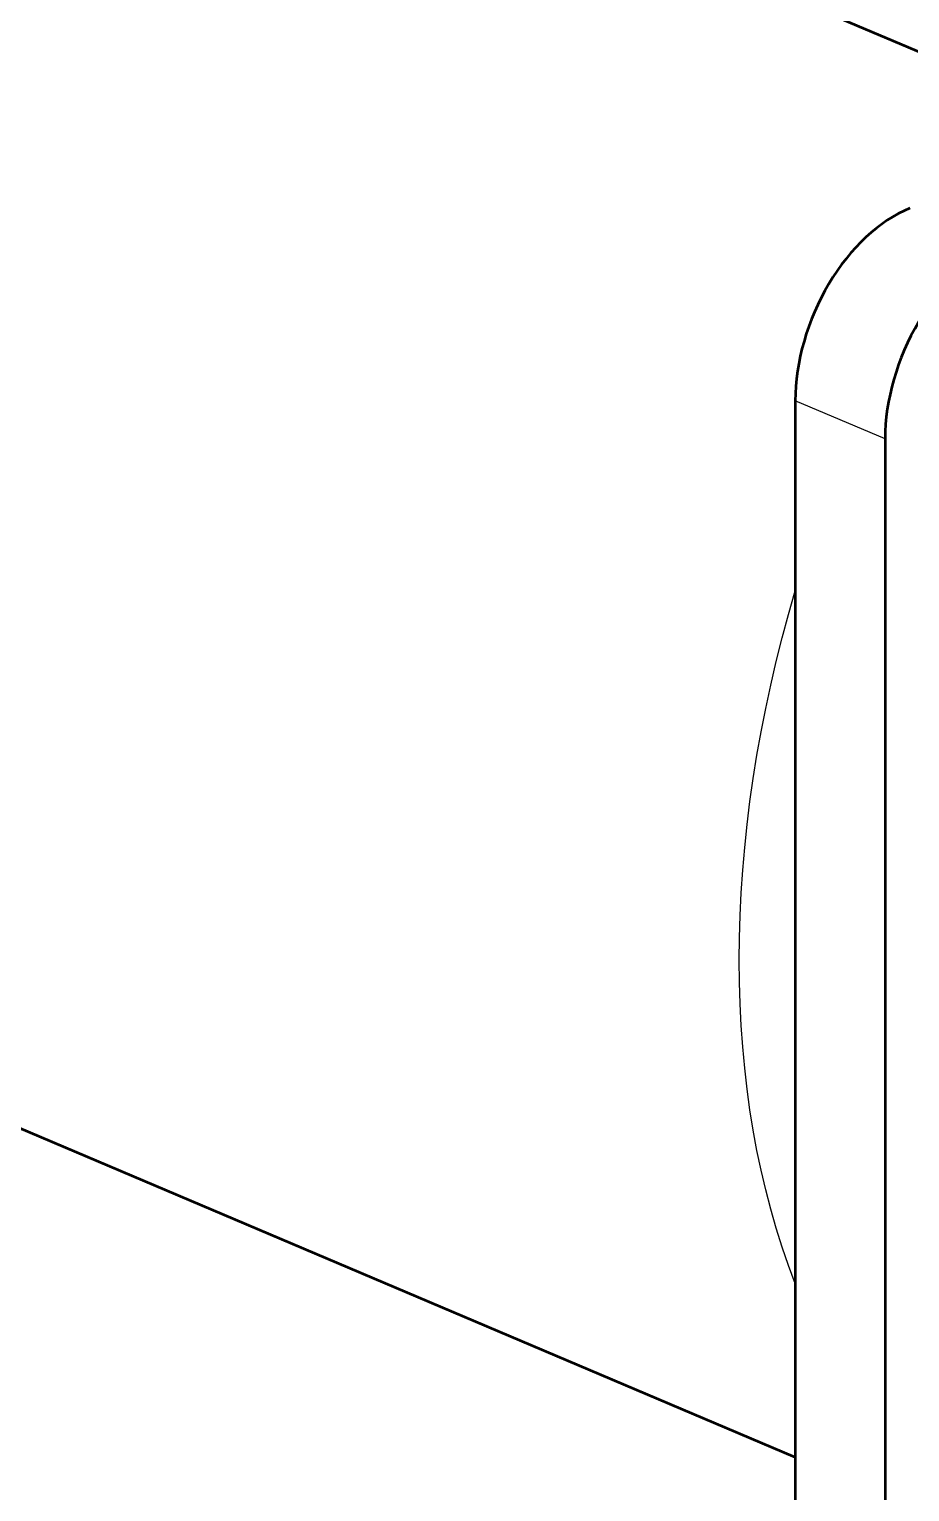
# Model space of a CAD drawing. Header units: millimetres. Extents: x 0 to 420, y 0 to 297.
# Drawn here: x 124.62 to 130.11, y 168.56 to 177.68 of the extents above; entities that cross this region are included whole.
import ezdxf

# ---------------------------------------------------------------- set-up
doc = ezdxf.new("R2010")
doc.units = ezdxf.units.MM
doc.header["$LTSCALE"] = 0.75
doc.layers.add('Visible', color=7, linetype='Continuous', lineweight=50)
doc.layers.add('Visible Narrow', color=7, linetype='Continuous', lineweight=25)

msp = doc.modelspace()

# ---------------------------------------------------------------- linework, layer by layer
at = {"layer": 'Visible', "extrusion": (-4.13746e-17, 0.909404, 0.415914)}
for p, q in [((121.5121, 181.2154), (130.9638, 177.2063)), ((129.3979, 175.367), (129.3979, 168.0918)), ((129.958, 175.1295), (129.958, 167.8542)), ((121.5121, 172.1214), (129.3979, 168.7765)), ((121.5121, 172.1214), (129.3979, 168.7765))]:
    msp.add_line(p, q, dxfattribs=at)
at = {"layer": 'Visible'}
for centre in [(130.1119, 175.6582), (130.672, 175.4207)]:
    msp.add_ellipse(centre, major_axis=(0.3905, 0.9206), ratio=0.649332, start_param=0.578647, end_param=2.149444, dxfattribs=at)
at = {"layer": 'Visible Narrow', "extrusion": (-4.13746e-17, 0.909404, 0.415914)}
msp.add_line((129.958, 175.1295), (129.3979, 175.367), dxfattribs=at)
at = {"layer": 'Visible Narrow', "extrusion": (4.52363e-16, 1.6572e-16, -1)}
msp.add_ellipse((133.332, 173.6251), major_axis=(2.3429, 5.5236), ratio=0.649332, start_param=3.72668, end_param=4.540803, dxfattribs=at)

doc.saveas('drawing.dxf')
